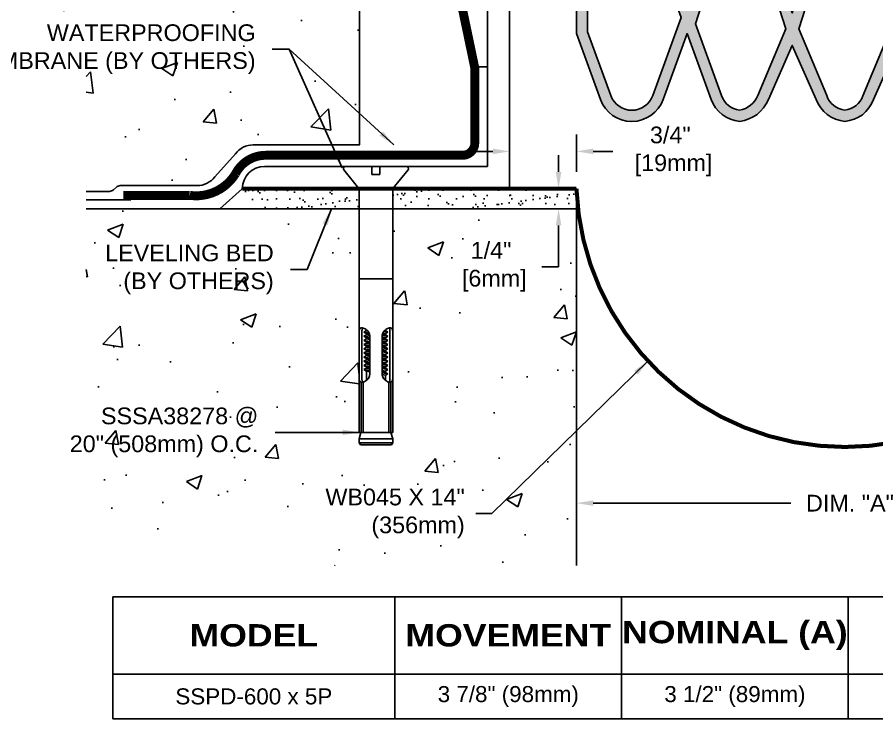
# Model space of a CAD drawing. Header units: inches. Extents: x -5.6 to 52.3, y -10.7 to 2.3.
# Drawn here: x -0.78 to 8.87, y -10.7 to -2.83 of the extents above; entities that cross this region are included whole.
import ezdxf

# ---------------------------------------------------------------- set-up
doc = ezdxf.new("R2010")
doc.units = ezdxf.units.IN
doc.header["$MEASUREMENT"] = 0
for name, color, linetype in [('Anchors', 4, 'Continuous'), ('Conditions', 1, 'Continuous'), ('Dimensions', 3, 'Continuous'), ('Fillers', 2, 'Continuous'), ('Metals', 7, 'Continuous'), ('Seal', 5, 'Continuous'), ('Text', 2, 'Continuous')]:
    doc.layers.add(name, color=color, linetype=linetype)
doc.styles.add('ARIAL', font='arial.ttf')
doc.styles.add('Arial Bold', font='')
doc.styles.get('Arial Bold').set_extended_font_data('Arial Black')
doc.dimstyles.new('Arial', dxfattribs={"dimscale": 1.5, "dimtxt": 0.125, "dimasz": 0.125, "dimexe": 0.125, "dimexo": 0.125, "dimgap": 0.125, "dimtad": 0, "dimtih": 1, "dimtoh": 1, "dimdec": 4, "dimzin": 0, "dimdsep": 46, "dimlunit": 4, "dimtxsty": 'ARIAL', "dimcen": 0.125, "dimadec": 0, "dimazin": 0, "dimtfac": 1, "dimtdec": 4, "dimtofl": 0, "dimtmove": 0, "dimatfit": 3, "dimfxl": 0, "dimfrac": 2, "dimtolj": 1, "dimtzin": 0, "dimarcsym": 0})
pattern_1 = [(37.50000000000001, (-4.821698011085768, -9.020774528440175), (-0.006299335810960816, 0.1926823769013159), [0, -0.152, 0, -0.17, 0, -0.1625]), (7.499999999999999, (-4.821698011085768, -9.020774528440175), (0.1769776705267727, 0.282214606522974), [0, -0.082, 0, -0.137, 0, -0.0525]), (327.5, (-4.944698011085769, -9.020774528440175), (0.3114141861751495, 0.0005659053536964499), [0, -0.05, 0, -0.18, 0, -0.235]), (317.5, (-4.944698011085769, -9.020774528440175), (0.3006126604572293, 0.08776755649342492), [0, -0.025, 0, -0.118, 0, -0.135])]
pattern_2 = [(49.99999999999999, (-4.821698011085768, -9.020774528440175), (1.793150456501884, -0.1568803374564878), [0.1875, -2.0625]), (355, (-4.821698011085768, -9.020774528440175), (-0.3468783340325, 1.88048033425003), [0.15, -1.65]), (100.4514, (-4.672268811085768, -9.033847878440174), (1.446273454285054, 1.723598855152384), [0.159350475, -1.75285528]), (46.18420000000001, (-4.821698011085768, -8.520774528440175), (2.668102621564111, -0.4137975358225452), [0.28125, -3.09375]), (96.6356, (-4.599356148585768, -8.555257795940175), (2.336656763871758, 2.435294677251104), [0.23902572, -2.6292825]), (351.1842, (-4.821698011085768, -8.520774528440175), (2.336654862834068, 2.435296502313312), [0.225, -2.475]), (21, (-4.571698011085768, -8.645774528440175), (1.492267630296154, -1.006547226663347), [0.1875, -2.0625]), (326.0000000000001, (-4.571698011085768, -8.645774528440175), (0.6082883298039543, 1.812875112617133), [0.15, -1.65]), (71.4514, (-4.447342428585769, -8.729653543440175), (2.100556571453725, 0.806326241774881), [0.159350475, -1.75285528]), (37.50000000000001, (-4.821698011085768, -9.020774528440175), (0.03039963829322667, 0.8322346345782787), [0, -1.63, 0, -1.675, 0, -1.65625]), (7.499999999999999, (-4.821698011085768, -9.020774528440175), (0.6576738436053715, 0.9860292797059006), [0, -0.955, 0, -1.5925, 0, -0.63125]), (327.5, (-5.379198011085768, -9.020774528440175), (1.334556090431023, -0.0563871793359495), [0, -0.625, 0, -1.95, 0, -2.5875]), (317.5, (-5.629198011085768, -9.020774528440175), (1.457965423355966, 0.2502624558307941), [0, -0.8125, 0, -1.295, 0, -1.8375])]

# ---------------------------------------------------------------- blocks, each defined once
blk = doc.blocks.new('SSSA38278')
for p, q in [((-0.3410917030552501, 0), (-0.04499999999999993, 0)), ((-0.04499999999999993, 0), (-0.04499999999999993, -0.0900000000000003)), ((0.04499999999999993, 0), (0.3410917030552501, 0)), ((0.04499999999999993, 0), (0.04499999999999993, -0.0900000000000003)), ((-0.1908703131649041, -0.2461718594536868), (-0.3596635241220589, -0.03896466187570535)), ((-0.04499999999999993, -0.0900000000000003), (0.04499999999999993, -0.0900000000000003)), ((0.1908703131649094, -0.2461718594536846), (0.3596635241220589, -0.03896466187570535)), ((-0.1874999999999982, -0.2556455273873652), (-0.1874999999999982, -2.982017284537589)), ((0.1875000000000036, -0.2556455273873635), (0.1875000000000018, -2.982017284537589)), ((-0.1874999999999964, -1.262082627302169), (0.1875000000000018, -1.262082627302169)), ((-0.107999999999997, -1.829682116234681), (-0.107999999999997, -1.840454784537589)), ((0.1080000000000023, -1.829682116234681), (0.1080000000000023, -1.840454784537588)), ((-0.1574999999999989, -1.843436366659417), (-0.1574999999999989, -2.386931697991244)), ((-0.134999999999998, -1.856954784537589), (-0.107999999999997, -1.840454784537589)), ((-0.134999999999998, -1.856954784537589), (-0.08889864371304235, -1.848951076848881)), ((-0.134999999999998, -1.856954784537589), (-0.1079999999999988, -1.873454784537588)), ((-0.134999999999998, -1.903829784537589), (-0.1079999999999988, -1.887329784537589)), ((-0.134999999999998, -1.903829784537589), (-0.07052462396477566, -1.892636142864807)), ((-0.134999999999998, -1.903829784537589), (-0.1079999999999988, -1.920329784537588)), ((-0.107999999999997, -1.840454784537589), (-0.0982781740797094, -1.838345013287526)), ((-0.07755083171936761, -1.866846892115577), (-0.1079999999999988, -1.873454784537588)), ((-0.1079999999999988, -1.873454784537588), (-0.1079999999999988, -1.887329784537589)), ((-0.1079999999999988, -1.887329784537589), (-0.07269793225857768, -1.879668745531204)), ((-0.07049999999999912, -1.912191763704255), (-0.1079999999999988, -1.920329784537588)), ((-0.1079999999999988, -1.920329784537588), (-0.1079999999999988, -1.934204784537589)), ((-0.1079999999999988, -1.934204784537589), (-0.07049999999999912, -1.926066763704256)), ((-0.07049999999999912, -1.896426117648689), (-0.07049999999999912, -2.333941947001973)), ((0.07050000000000267, -1.895467805370922), (0.1080000000000023, -1.887329784537588)), ((0.0705000000000009, -1.896426117648689), (0.0705000000000009, -2.333941947001973)), ((0.0705000000000009, -1.915027701204256), (0.1350000000000016, -1.903829784537589)), ((0.07050000000000267, -1.915027701204255), (0.1350000000000016, -1.903829784537589)), ((0.1080000000000023, -1.920329784537588), (0.0705000000000009, -1.928467805370922)), ((0.1080000000000023, -1.873454784537588), (0.07228235678833528, -1.881206009192898)), ((0.07750789089902987, -1.86693605347873), (0.1350000000000016, -1.856954784537589)), ((0.09329853054770254, -1.843645207595813), (0.1080000000000023, -1.840454784537589)), ((0.1350000000000016, -1.856954784537589), (0.1080000000000023, -1.840454784537589)), ((0.1350000000000016, -1.856954784537589), (0.1080000000000023, -1.873454784537588)), ((0.1080000000000023, -1.873454784537588), (0.1080000000000023, -1.887329784537588)), ((0.1350000000000016, -1.903829784537589), (0.1080000000000023, -1.887329784537589)), ((0.1350000000000016, -1.903829784537589), (0.1080000000000023, -1.920329784537588)), ((0.1080000000000023, -1.920329784537588), (0.1080000000000023, -1.934204784537588)), ((0.1575000000000006, -1.843436366659417), (0.1575000000000006, -2.386931697991244)), ((-0.134999999999998, -1.950704784537589), (-0.1079999999999988, -1.934204784537589)), ((-0.134999999999998, -1.950704784537589), (-0.07049999999999912, -1.939506867870922)), ((-0.134999999999998, -1.950704784537589), (-0.1079999999999988, -1.967204784537588)), ((-0.134999999999998, -1.997579784537589), (-0.1079999999999988, -1.981079784537589)), ((-0.134999999999998, -1.997579784537589), (-0.07049999999999912, -1.986381867870922)), ((-0.134999999999998, -1.997579784537589), (-0.1079999999999988, -2.014079784537588)), ((-0.07049999999999912, -1.959066763704255), (-0.1079999999999988, -1.967204784537588)), ((-0.1079999999999988, -1.967204784537588), (-0.1079999999999988, -1.981079784537589)), ((-0.1079999999999988, -1.981079784537589), (-0.07049999999999912, -1.972941763704256)), ((-0.07049999999999912, -2.005941763704255), (-0.1079999999999988, -2.014079784537588)), ((-0.1079999999999988, -2.014079784537588), (-0.1079999999999988, -2.027954784537589)), ((-0.1079999999999988, -2.027954784537589), (-0.07049999999999912, -2.019816763704256)), ((0.0705000000000009, -1.942342805370922), (0.1080000000000023, -1.934204784537589)), ((0.0705000000000009, -1.961902701204256), (0.1350000000000016, -1.950704784537589)), ((0.1080000000000023, -1.967204784537588), (0.0705000000000009, -1.975342805370922)), ((0.0705000000000009, -1.989217805370922), (0.1080000000000023, -1.981079784537589)), ((0.0705000000000009, -2.008777701204256), (0.1350000000000016, -1.997579784537589)), ((0.1080000000000023, -2.014079784537588), (0.0705000000000009, -2.022217805370922)), ((0.1350000000000016, -1.950704784537589), (0.1080000000000023, -1.934204784537589)), ((0.1350000000000016, -1.950704784537589), (0.1080000000000023, -1.967204784537588)), ((0.1080000000000023, -1.967204784537588), (0.1080000000000023, -1.981079784537588)), ((0.1350000000000016, -1.997579784537589), (0.1080000000000023, -1.981079784537589)), ((0.1350000000000016, -1.997579784537589), (0.1080000000000023, -2.014079784537588)), ((0.1080000000000023, -2.014079784537588), (0.1080000000000023, -2.027954784537588)), ((-0.134999999999998, -2.044454784537589), (-0.1079999999999988, -2.027954784537589)), ((-0.134999999999998, -2.044454784537589), (-0.07049999999999912, -2.033256867870922)), ((-0.134999999999998, -2.044454784537589), (-0.1079999999999988, -2.060954784537588)), ((-0.134999999999998, -2.091329784537589), (-0.1079999999999988, -2.074829784537589)), ((-0.134999999999998, -2.091329784537589), (-0.07049999999999912, -2.080131867870922)), ((-0.134999999999998, -2.091329784537589), (-0.1079999999999988, -2.107829784537588)), ((-0.134999999999998, -2.138204784537589), (-0.1079999999999988, -2.121704784537589)), ((-0.07049999999999912, -2.052816763704255), (-0.1079999999999988, -2.060954784537588)), ((-0.1079999999999988, -2.060954784537588), (-0.1079999999999988, -2.074829784537589)), ((-0.1079999999999988, -2.074829784537589), (-0.07049999999999912, -2.066691763704255)), ((-0.07049999999999912, -2.099691763704255), (-0.1079999999999988, -2.107829784537588)), ((-0.1079999999999988, -2.107829784537588), (-0.1079999999999988, -2.121704784537589)), ((-0.1079999999999988, -2.121704784537589), (-0.07049999999999912, -2.113566763704255)), ((0.0705000000000009, -2.036092805370922), (0.1080000000000023, -2.027954784537589)), ((0.0705000000000009, -2.055652701204256), (0.1350000000000016, -2.044454784537589)), ((0.1080000000000023, -2.060954784537588), (0.0705000000000009, -2.069092805370922)), ((0.0705000000000009, -2.082967805370922), (0.1080000000000023, -2.074829784537589)), ((0.0705000000000009, -2.102527701204256), (0.1350000000000016, -2.091329784537589)), ((0.1080000000000023, -2.107829784537588), (0.0705000000000009, -2.115967805370922)), ((0.0705000000000009, -2.129842805370922), (0.1080000000000023, -2.121704784537589)), ((0.1350000000000016, -2.044454784537589), (0.1080000000000023, -2.027954784537589)), ((0.1350000000000016, -2.044454784537589), (0.1080000000000023, -2.060954784537588)), ((0.1080000000000023, -2.060954784537588), (0.1080000000000023, -2.074829784537588)), ((0.1350000000000016, -2.091329784537589), (0.1080000000000023, -2.074829784537589)), ((0.1350000000000016, -2.091329784537589), (0.1080000000000023, -2.107829784537588)), ((0.1080000000000023, -2.107829784537588), (0.1080000000000023, -2.121704784537588)), ((0.1350000000000016, -2.138204784537589), (0.1080000000000023, -2.121704784537589)), ((-0.134999999999998, -2.138204784537589), (-0.07049999999999912, -2.127006867870922)), ((-0.134999999999998, -2.138204784537589), (-0.1079999999999988, -2.154704784537588)), ((-0.134999999999998, -2.185079784537589), (-0.1079999999999988, -2.168579784537589)), ((-0.134999999999998, -2.185079784537589), (-0.07049999999999912, -2.173881867870922)), ((-0.134999999999998, -2.185079784537589), (-0.1079999999999988, -2.201579784537588)), ((-0.134999999999998, -2.231954784537589), (-0.1079999999999988, -2.215454784537589)), ((-0.07049999999999912, -2.146566763704255), (-0.1079999999999988, -2.154704784537588)), ((-0.1079999999999988, -2.154704784537588), (-0.1079999999999988, -2.168579784537589)), ((-0.1079999999999988, -2.168579784537589), (-0.07049999999999912, -2.160441763704256)), ((-0.07049999999999912, -2.193441763704255), (-0.1079999999999988, -2.201579784537588)), ((-0.1079999999999988, -2.201579784537588), (-0.1079999999999988, -2.215454784537589)), ((-0.1079999999999988, -2.215454784537589), (-0.07049999999999912, -2.207316763704255)), ((0.0705000000000009, -2.149402701204256), (0.1350000000000016, -2.138204784537589)), ((0.1080000000000023, -2.154704784537588), (0.0705000000000009, -2.162842805370922)), ((0.0705000000000009, -2.176717805370922), (0.1080000000000023, -2.168579784537589)), ((0.0705000000000009, -2.196277701204256), (0.1350000000000016, -2.185079784537589)), ((0.1080000000000023, -2.201579784537588), (0.0705000000000009, -2.209717805370922)), ((0.0705000000000009, -2.223592805370922), (0.1080000000000023, -2.215454784537589)), ((0.1350000000000016, -2.138204784537589), (0.1080000000000023, -2.154704784537588)), ((0.1080000000000023, -2.154704784537588), (0.1080000000000023, -2.168579784537588)), ((0.1350000000000016, -2.185079784537589), (0.1080000000000023, -2.168579784537589)), ((0.1350000000000016, -2.185079784537589), (0.1080000000000023, -2.201579784537588)), ((0.1080000000000023, -2.201579784537588), (0.1080000000000023, -2.215454784537588)), ((0.1350000000000016, -2.231954784537589), (0.1080000000000023, -2.215454784537589)), ((-0.134999999999998, -2.231954784537589), (-0.07049999999999912, -2.220756867870922)), ((-0.134999999999998, -2.231954784537589), (-0.1079999999999988, -2.248454784537588)), ((-0.134999999999998, -2.278829784537589), (-0.1079999999999988, -2.262329784537589)), ((-0.134999999999998, -2.278829784537589), (-0.07049999999999912, -2.267631867870922)), ((-0.134999999999998, -2.278829784537589), (-0.1079999999999988, -2.295329784537588)), ((-0.134999999999998, -2.325704784537589), (-0.1079999999999988, -2.309204784537589)), ((-0.134999999999998, -2.325704784537589), (-0.07049999999999912, -2.314506867870922)), ((-0.07049999999999912, -2.240316763704255), (-0.1079999999999988, -2.248454784537588)), ((-0.1079999999999988, -2.248454784537588), (-0.1079999999999988, -2.262329784537589)), ((-0.1079999999999988, -2.262329784537589), (-0.07049999999999912, -2.254191763704255)), ((-0.07049999999999912, -2.287191763704255), (-0.1079999999999988, -2.295329784537588)), ((-0.1079999999999988, -2.295329784537588), (-0.1079999999999988, -2.309204784537589)), ((-0.1079999999999988, -2.309204784537589), (-0.07049999999999912, -2.301066763704255)), ((0.0705000000000009, -2.243152701204256), (0.1350000000000016, -2.231954784537589)), ((0.1080000000000023, -2.248454784537588), (0.0705000000000009, -2.256592805370922)), ((0.0705000000000009, -2.270467805370922), (0.1080000000000023, -2.262329784537589)), ((0.0705000000000009, -2.290027701204256), (0.1350000000000016, -2.278829784537589)), ((0.1080000000000023, -2.295329784537588), (0.0705000000000009, -2.303467805370922)), ((0.1350000000000016, -2.231954784537589), (0.1080000000000023, -2.248454784537588)), ((0.1080000000000023, -2.248454784537588), (0.1080000000000023, -2.262329784537588)), ((0.1350000000000016, -2.278829784537589), (0.1080000000000023, -2.262329784537589)), ((0.1350000000000016, -2.278829784537589), (0.1080000000000023, -2.295329784537588)), ((0.1080000000000023, -2.295329784537588), (0.1080000000000023, -2.400685948415981)), ((-0.134999999999998, -2.325704784537589), (-0.1079999999999988, -2.342204784537588)), ((-0.07049646382132302, -2.33406599630437), (-0.1079999999999988, -2.342204784537588)), ((-0.1079999999999988, -2.342204784537588), (-0.1079999999999988, -2.40068594841598)), ((-0.1659559178781702, -2.419725780113072), (-0.1659559178781702, -2.982017284537589)), ((-0.1434559178781694, -2.419725780113072), (-0.1434559178781694, -2.982017284537589)), ((0.1434559178781729, -2.419725780113072), (0.1434559178781729, -2.982017284537589)), ((0.1659559178781738, -2.419725780113072), (0.1659559178781738, -2.982017284537589)), ((-0.1874999999999982, -3.052892284537589), (-0.1681891304347811, -2.982017284537589)), ((-0.1874999999999982, -2.982017284537589), (0.1875000000000018, -2.982017284537589)), ((0.1681891304347847, -2.982017284537589), (0.1875000000000018, -3.052892284537589)), ((-0.1874999999999982, -3.052892284537589), (0.1875000000000018, -3.052892284537589)), ((-0.1874999999999982, -3.052892284537589), (-0.1874999999999982, -3.099392284537589)), ((0.1875000000000018, -3.052892284537589), (0.1875000000000018, -3.099392284537589)), ((-0.1874999999999982, -3.099392284537589), (0.1875000000000018, -3.099392284537589)), ((-0.1874999999999982, -3.099392284537589), (-0.1740766062413392, -3.122642284537589)), ((-0.1740766062413392, -3.122642284537589), (0.1740766062413428, -3.122642284537589)), ((0.1875000000000018, -3.099392284537589), (0.1740766062413428, -3.122642284537589))]:
    blk.add_line(p, q)
for centre, radius, start, end in [((-0.3410917030552501, -0.02390829694312524), 0.023908296943125, 90, 219.0320349742311), ((0.3410917030552501, -0.02390829694312524), 0.023908296943125, 320.9679650257689, 90), ((-0.2024999999999988, -0.2556455273873652), 0.015, 0, 39.16663052520645), ((0.2025000000000041, -0.2556455273873635), 0.015, 140.8333694747935, 180), ((-0.1594670415355157, -1.838675243002072), 0.02757197301756856, 135.0000000000002, 168.9393985735235), ((-0.1594670415355157, -1.838675243002072), 0.02757197301756785, 101.0606014264763, 135.0000000000003), ((-0.1547059178781698, -1.86303153347561), 0.05238924893802094, 76.61230277806827, 101.060601426476), ((-0.1294670415355146, -1.838675243002072), 0.02757197301756856, 135.0000000000002, 168.9393985735235), ((-0.1294670415355146, -1.838675243002072), 0.02757197301756781, 110.9085460338362, 135.0000000000002), ((-0.1607100265405634, -1.888258170099312), 0.07832055272657266, 59.3027814434011, 76.61230277806806), ((-0.179146058819299, -1.919311421108756), 0.1144341469043627, 44.99999999999954, 59.30278144340061), ((0.1791460588193026, -1.919311421108757), 0.1144341469043636, 120.697218556599, 135.0000000000002), ((0.160710026540567, -1.888258170099312), 0.07832055272657247, 103.387697221932, 120.6972185565989), ((0.1294670415355181, -1.838675243002072), 0.02757197301756781, 44.9999999999998, 69.09145396616384), ((0.1547059178781733, -1.86303153347561), 0.05238924893802094, 78.939398573524, 103.3876972219317), ((0.1294670415355181, -1.838675243002073), 0.02757197301756869, 11.06060142647698, 45.00000000000039), ((0.1594670415355193, -1.838675243002071), 0.02757197301756756, 44.99999999999924, 78.9393985735235), ((0.1594670415355175, -1.838675243002073), 0.02757197301756869, 11.06060142647698, 45.00000000000039), ((-0.1351107510619762, -1.843436366659418), 0.05238924893802194, 168.9393985735235, 179.9999999999991), ((-0.1051107510619769, -1.843436366659416), 0.05238924893802194, 168.9393985735254, 180.000000000001), ((-0.179146058819299, -1.919311421108757), 0.1144341469043627, 30.69721855659908, 45.00000000000025), ((-0.1480928078098547, -1.900875388830022), 0.07832055272657383, 13.38769722193294, 30.69721855659988), ((-0.1228661711861516, -1.894871280167632), 0.05238924893802151, 358.2992940248777, 13.38769722193558), ((0.1228661711861552, -1.894871280167632), 0.05238924893802151, 166.6123027780644, 181.7007059751223), ((0.1480928078098582, -1.900875388830022), 0.07832055272657347, 149.3027814434007, 166.6123027780678), ((0.1791460588193008, -1.919311421108757), 0.1144341469043627, 134.9999999999997, 149.3027814434009), ((0.1051107510619804, -1.843436366659416), 0.05238924893802194, 359.9999999999991, 11.06060142647459), ((0.1351107510619798, -1.843436366659418), 0.05238924893802194, 9.15999748261493e-13, 11.06060142647651), ((-0.1351107510619762, -2.386931697991244), 0.05238924893802252, 180.000000000001, 191.0606014264766), ((-0.1594670415355157, -2.39169282164859), 0.02757197301756831, 191.0606014264768, 225.0000000000002), ((-0.1594670415355157, -2.39169282164859), 0.02757197301756787, 225, 258.9393985735239), ((-0.1051107510619751, -2.386931697991245), 0.05238924893802251, 179.999999999999, 191.0606014264746), ((-0.1294670415355146, -2.39169282164859), 0.02757197301756831, 191.0606014264768, 225.0000000000002), ((-0.1294670415355146, -2.39169282164859), 0.02757197301756801, 224.9999999999989, 249.0914539661632), ((-0.1607100265405634, -2.342109894551349), 0.07832055272657272, 283.3876972219319, 300.6972185565987), ((-0.179146058819299, -2.311056643541906), 0.1144341469043621, 300.697218556599, 315.0000000000002), ((-0.179146058819299, -2.311056643541905), 0.114434146904363, 314.9999999999999, 329.302781443401), ((-0.1480928078098547, -2.329492675820639), 0.07832055272657402, 329.3027814434, 346.612302778067), ((-0.1228661711861516, -2.335496784483031), 0.05238924893802106, 346.6123027780645, 1.70070597512229), ((0.1228661711861552, -2.335496784483031), 0.05238924893802106, 178.2992940248777, 193.3876972219355), ((0.1480928078098582, -2.32949267582064), 0.07832055272657361, 193.3876972219321, 210.6972185565991), ((0.1791460588193026, -2.311056643541905), 0.114434146904363, 210.6972185565989, 225.0000000000001), ((0.1791460588193026, -2.311056643541905), 0.1144341469043631, 225.0000000000002, 239.3027814434013), ((0.160710026540567, -2.34210989455135), 0.07832055272657241, 239.3027814434009, 256.6123027780679), ((0.1294670415355181, -2.39169282164859), 0.02757197301756801, 290.9085460338368, 315.0000000000009), ((0.1294670415355181, -2.391692821648589), 0.02757197301756844, 314.9999999999993, 348.9393985735226), ((0.1051107510619786, -2.386931697991245), 0.05238924893802251, 348.9393985735254, 9.66888623164909e-13), ((0.1594670415355193, -2.39169282164859), 0.0275719730175675, 281.0606014264764, 315.0000000000006), ((0.1594670415355193, -2.391692821648589), 0.02757197301756844, 314.9999999999993, 348.9393985735226), ((0.1351107510619798, -2.386931697991244), 0.05238924893802249, 348.9393985735234, 359.9999999999991), ((-0.1547059178781698, -2.367336531175052), 0.05238924893802088, 258.939398573524, 283.3876972219317), ((0.1547059178781733, -2.367336531175052), 0.05238924893802088, 256.6123027780683, 281.060601426476)]:
    blk.add_arc(centre, radius, start, end)
blk = doc.blocks.new('*D2')
at = {"layer": 'Defpoints', "color": 0}
for p in [(5.500000016055347, -5.602820559922916), (11.5224085951965, -5.602820559922909), (11.5224085951965, -8.28070363569586)]:
    blk.add_point(p, dxfattribs=at)
at = {"layer": 'Dimensions', "color": 0, "lineweight": -2}
for p, q in [((5.500000016055347, -5.790320559922916), (5.500000016055347, -8.46820363569586)), ((11.5224085951965, -5.790320559922909), (11.5224085951965, -8.46820363569586)), ((5.687500016055347, -8.28070363569586), (7.904135908986922, -8.28070363569586)), ((11.3349085951965, -8.28070363569586), (9.233006986749542, -8.28070363569586))]:
    blk.add_line(p, q, dxfattribs=at)
at = {"layer": 'Dimensions', "color": 0}
for points in [[(5.687500016055347, -8.24945363569586), (5.687500016055347, -8.31195363569586), (5.500000016055347, -8.28070363569586)], [(11.3349085951965, -8.24945363569586), (11.3349085951965, -8.31195363569586), (11.5224085951965, -8.28070363569586)]]:
    blk.add_solid(points, dxfattribs=at)
at = {"layer": 'Dimensions', "color": 0, "insert": (8.568571447868232, -8.28070363569586), "char_height": 0.1875, "attachment_point": 5, "style": 'ARIAL'}
blk.add_mtext('\\A1;DIM. "A"', dxfattribs=at)
blk = doc.blocks.new('*D3')
at = {"layer": 'Defpoints', "color": 0}
for p in [(5.299102381127111, -4.755123596611395), (5.500000016055347, -4.755123596611395), (5.500000016055347, -4.980123596611395)]:
    blk.add_point(p, dxfattribs=at)
at = {"layer": 'Dimensions', "color": 0, "lineweight": -2}
for p, q in [((5.299102381127111, -4.567623596611395), (5.299102381127111, -4.380123596611395)), ((5.312500016055347, -4.755123596611395), (5.111602381127111, -4.755123596611395)), ((5.312500016055347, -4.980123596611395), (5.111602381127111, -4.980123596611395)), ((5.299102381127111, -5.167623596611395), (5.299102381127111, -5.630651114958686)), ((5.299102381127111, -5.630651114958686), (5.111602381127111, -5.630651114958686))]:
    blk.add_line(p, q, dxfattribs=at)
at = {"layer": 'Dimensions', "color": 0}
for points in [[(5.267852381127111, -4.567623596611395), (5.330352381127111, -4.567623596611395), (5.299102381127111, -4.755123596611395)], [(5.267852381127111, -5.167623596611395), (5.330352381127111, -5.167623596611395), (5.299102381127111, -4.980123596611395)]]:
    blk.add_solid(points, dxfattribs=at)
at = {"layer": 'Dimensions', "color": 0, "insert": (4.541300539380863, -5.630651114958685), "char_height": 0.1875, "attachment_point": 5, "style": 'ARIAL'}
blk.add_mtext('\\A1;1/4"\\P [6mm]', dxfattribs=at)
blk = doc.blocks.new('*D4')
at = {"layer": 'Defpoints', "color": 0}
for p in [(4.750000016055356, -4.336628114172322), (4.750000016055356, -4.755123596611389), (5.500000016055347, -4.755123596611395)]:
    blk.add_point(p, dxfattribs=at)
at = {"layer": 'Dimensions', "color": 0, "lineweight": -2}
for p, q in [((4.750000016055356, -4.567623596611389), (4.750000016055356, -4.149128114172322)), ((5.500000016055347, -4.567623596611395), (5.500000016055347, -4.149128114172322)), ((4.562500016055356, -4.336628114172322), (4.375000016055356, -4.336628114172322)), ((5.687500016055347, -4.336628114172322), (5.909750187405343, -4.336628114172322))]:
    blk.add_line(p, q, dxfattribs=at)
at = {"layer": 'Dimensions', "color": 0}
for points in [[(4.562500016055356, -4.305378114172322), (4.562500016055356, -4.367878114172322), (4.750000016055356, -4.336628114172322)], [(5.687500016055347, -4.305378114172322), (5.687500016055347, -4.367878114172322), (5.500000016055347, -4.336628114172322)]]:
    blk.add_solid(points, dxfattribs=at)
at = {"layer": 'Dimensions', "color": 0, "insert": (6.552890535290745, -4.336628114172322), "char_height": 0.1875, "attachment_point": 5, "style": 'ARIAL'}
blk.add_mtext('\\A1;3/4"\\P [19mm]', dxfattribs=at)
blk = doc.blocks.new('CSA3X312X14')
blk.add_lwpolyline([(0.25, 3.249999999999998, 0.4142135623730961), (0, 3.5), (0, 0), (3, 0, 0.4142135623730951), (2.75, 0.25), (0.25, 0.25)], format="xyb", close=True)
blk = doc.blocks.new('*T19')
at = {"layer": 'Conditions', "color": 0, "linetype": 'ByBlock', "lineweight": -2}
for p, q in [((0, 0), (16.25647622108854, 0)), ((0, 0), (0, -1.36869258753979)), ((3.16774603684809, 0), (3.16774603684809, -1.36869258753979)), ((5.71049207369618, 0), (5.71049207369618, -1.36869258753979)), ((8.25323811054427, 0), (8.25323811054427, -1.36869258753979)), ((10.79598414739236, 0), (10.79598414739236, -1.36869258753979)), ((13.33873018424045, 0), (13.33873018424045, -1.36869258753979)), ((16.25647622108854, 0), (16.25647622108854, -1.36869258753979)), ((0, -0.8686925875397904), (16.25647622108854, -0.8686925875397904)), ((0, -1.36869258753979), (16.25647622108854, -1.36869258753979))]:
    blk.add_line(p, q, dxfattribs=at)
at = {"layer": 'Conditions', "color": 2, "attachment_point": 5}
for s, insert, char_height, width, style in [('{\\fArial Black|b0|i0|c0|p34;NOMINAL (A)}', (6.981865092120225, -0.4343462937698952), 0.25, 2.42274603684809, 'ARIAL'), ('{\\fArial Black|b0|i0|c0|p34;MIN (A)}', (9.524611128968317, -0.4343462937698952), 0.25, 2.42274603684809, 'ARIAL'), ('{\\fArial Black|b0|i0|c0|p34;MAX (A)}', (12.06735716581641, -0.4343462937698952), 0.25, 2.42274603684809, 'ARIAL'), (' (B)', (14.7976032026645, -0.4343462937698952), 0.25, 2.79774603684809, 'Arial Bold'), ('{\\fArial Black|b0|i0|c0|p34;MODEL}', (1.583873018424045, -0.4343462937698952), 0.25, 3.04774603684809, 'ARIAL'), ('{\\fArial Black|b0|i0|c0|p34;MOVEMENT}', (4.439119055272135, -0.4343462937698952), 0.25, 2.42274603684809, 'ARIAL'), ('SSPD-600 x 5P', (1.583873018424045, -1.11869258753979), 0.18, 3.04774603684809, 'ARIAL'), ('3 7/8" (98mm)', (4.439119055272135, -1.11869258753979), 0.18, 2.42274603684809, 'ARIAL'), ('3 1/2" (89mm)', (6.981865092120225, -1.11869258753979), 0.18, 2.42274603684809, 'ARIAL'), ('2 1/8" (54mm)', (9.524611128968317, -1.11869258753979), 0.18, 2.42274603684809, 'ARIAL'), ('6" (152mm)', (12.06735716581641, -1.11869258753979), 0.18, 2.42274603684809, 'ARIAL'), ('10 3/4" (273mm)', (14.7976032026645, -1.11869258753979), 0.1875, 2.79774603684809, 'ARIAL')]:
    blk.add_mtext(s, dxfattribs=dict(at, insert=insert, char_height=char_height, width=width, style=style))
blk = doc.blocks.new('SSPD600')
h = blk.add_hatch(color=256)
h.paths.add_polyline_path([(4.029136909204452, 0.03000000000000291), (3.31386309079528, 0.03000000000000291), (3.081749999999891, -0.6935841450781074), (2.849636909204499, 0.02999999999999936), (2.134363090795323, 0.03000000000000114), (1.870999999999932, -0.6935841450781092), (1.527563457665982, 0.2499999999999947), (1.249999999999957, 0.2499999999999947), (1.249999999999957, 0.1249999999999982), (0, 0.1249999999999982), (0, -3.469446951953614e-18), (0.570999999999982, 1.77635683940025e-15, -0.4142135623730871), (0.633999999999979, -0.06299999999999709), (0.633999999999979, -0.6969999999999713), (0.6969999999999761, -0.7599999999999716), (0.7419999999999733, -0.7599999999999713), (0.924433549546098, -0.5775664504538494), (0.8678650070511766, -0.5209979079589254), (0.7496066017177734, -0.6392563132923303, -0.6681786379192087), (0.7239999999999753, -0.6286497115745284), (0.7239999999999753, -0.4499999999999797, -0.4142135623730885), (0.7639999999999736, -0.4099999999999806, 0.414213562373095), (0.8039999999999727, -0.3699999999999815), (0.8039999999999727, -0.06299999999999706, -0.4142135623730951), (0.8669999999999716, 1.77635683940025e-15), (1.186999999999959, 1.77635683940025e-15, -0.4142135623730871), (1.249999999999956, -0.0629999999999971), (1.249999999999953, -2.765243172579734), (1.51861526720523, -3.503257553746996, 0.3152987888789879), (1.87099999999994, -3.749999999999863, 0.3152987888789803), (2.223384732794639, -3.503257553746997), (2.491999999999909, -2.765243172579739), (2.760615267205186, -3.503257553747, 0.2925142863903486), (3.08174999999989, -3.748695648221782, 0.2746935280229778), (3.402884732794593, -3.503257553746995), (3.671499999999868, -2.897533122415693), (3.940115267205141, -3.503257553747, 0.2925142863903494), (4.261249999999844, -3.748695648221782, 0.2984658077036672), (4.582384732794549, -3.503257553747), (4.850999999999822, -2.897533122415718), (5.1196152672051, -3.503257553747, 0.2925142863903497), (5.440749999999799, -3.748695648221782, 0.2640128131684211), (5.761884732794503, -3.503257553747005), (6.030499999999776, -2.765243172579739), (6.299115267205055, -3.503257553746996, 0.3152987888789847), (6.651499999999761, -3.749999999999863, 0.3152987888789816), (7.003884732794464, -3.503257553746995), (7.272499999999734, -2.76524317257974), (7.272499999999733, -0.06299999999999706, -0.4142135623730869), (7.335499999999733, 1.77635683940025e-15), (7.655499999999721, 1.77635683940025e-15, -0.4142135623730951), (7.71849999999972, -0.06299999999999706), (7.71849999999972, -0.369999999999985, 0.4142135623730785), (7.758499999999718, -0.4099999999999824, -0.4142135623730884), (7.798499999999715, -0.4499999999999797), (7.798499999999715, -0.6286497115745302, -0.6681786379192528), (7.772893398281914, -0.6392563132923268), (7.654634992948513, -0.5209979079589253), (7.598066450453592, -0.5775664504538476), (7.780499999999718, -0.7599999999999733), (7.825499999999716, -0.759999999999973), (7.888499999999711, -0.6969999999999732), (7.888499999999711, -0.06299999999999706, -0.4142135623730951), (7.95149999999971, 1.77635683940025e-15), (8.522499999999692, 1.772887392448297e-15), (8.522499999999692, 0.1249999999999982), (7.272499999999733, 0.1249999999999982), (7.272499999999733, 0.2499999999999929), (6.994936542333708, 0.2499999999999964), (6.651499999999759, -0.6935841450781108), (6.388136909204366, 0.03000000000000291), (5.672863090795191, 0.03000000000000291), (5.440749999999799, -0.6935841450781092), (5.20863690920441, 0.03000000000000469), (4.493363090795238, 0.03000000000000114), (4.261249999999843, -0.6935841450781108)])
h.paths.add_polyline_path([(4.195613055353484, -0.8981992846840915), (3.671499999999868, -2.532057572395329), (3.147386944646249, -0.8981992846840876), (3.40503917453659, -0.09499999999998995), (3.93796082546314, -0.0949999999999882)], flags=16)
h.paths.add_polyline_path([(4.584539174536548, -0.09499999999999), (5.117460825463096, -0.09499999999998823), (5.37511305535344, -0.8981992846840875), (4.850999999999819, -2.532057572395347), (4.326886944646202, -0.8981992846840948)], flags=16)
h.paths.add_polyline_path([(4.261249999999843, -1.102814424290072), (4.776896729538226, -2.710279977726947), (4.464665006629332, -3.461214293189949, -0.2882746981297682), (4.261916306203108, -3.623122223256372, -0.2819026123962393), (4.057576844803373, -3.460505035831295), (3.745606342903971, -2.710270399763536)], flags=16)
h.paths.add_polyline_path([(3.016113055353531, -0.8981992846840876), (2.514556388839352, -2.461740791560173), (1.937511110779673, -0.876321920088292), (2.221889033071532, -0.09499999999998998), (2.758460825463187, -0.0949999999999953)], flags=16)
h.paths.add_polyline_path([(3.081749999999891, -1.102814424290072), (3.59738444290325, -2.710241675646363), (3.286195145183713, -3.458384010772994, -0.2603241482600674), (3.079754394362844, -3.622779599050771, -0.2790076256030981), (2.878076844803416, -3.460505035831288), (2.584333097608406, -2.653450723307008)], flags=16)
h.paths.add_polyline_path([(5.764039174536501, -0.09499999999998997), (6.300610966928156, -0.09499999999998997), (6.584988889220019, -0.8763219200882928), (6.030499999999779, -2.39976762255939), (6.007943611160333, -2.46174079156018), (5.506386944646158, -0.8981992846840874)], flags=16)
h.paths.add_polyline_path([(5.440749999999797, -1.102814424290072), (5.938166902391282, -2.653450723307008), (5.645657130373948, -3.457114716894464, -0.2481028093257431), (5.437557923772724, -3.622616121012149, -0.2777064699222286), (5.237076844803331, -3.460505035831292), (4.925106342903922, -2.710270399763553)], flags=16)
h.paths.add_polyline_path([(1.870999999999934, -1.059059695098475), (2.42548888922017, -2.582505397569554), (2.105923155196407, -3.460505035831291, -0.3152987888789797), (1.870999999999938, -3.62499999999987, -0.3152987888789884), (1.636076844803462, -3.460505035831291), (1.374999999999947, -2.743202299991174), (1.374999999999947, -2.421808495147928)], flags=16)
h.paths.add_polyline_path([(1.804488889220191, -0.8763219200882923), (1.374999999999947, -2.056332945127556), (1.37499999999995, -0.06299999999999706, 0.0856379707664618), (1.364129895839132, 5.329070518200751e-15), (1.374999999999949, 7.105427357601002e-15), (1.374999999999949, 0.1250000000000018), (1.440037515389771, 0.1250000000000018)], flags=16)
h.paths.add_polyline_path([(7.082462484609914, 0.125), (7.14749999999974, 0.1249999999999982), (7.14749999999974, 5.329070518200751e-15), (7.158370104160558, 5.329070518200751e-15, 0.08563797076646146), (7.14749999999974, -0.06300000000000076), (7.147499999999743, -2.743202299991181), (6.886423155196232, -3.460505035831291, -0.3152987888789796), (6.651499999999759, -3.62499999999987, -0.3152987888789811), (6.416576844803288, -3.460505035831293), (6.097011110779519, -2.582505397569571)], flags=17)
for points in [[(7.272499999999733, -0.06299999999999706, -0.4142135623730869), (7.335499999999733, 1.77635683940025e-15), (7.655499999999721, 1.77635683940025e-15, -0.4142135623730951), (7.71849999999972, -0.06299999999999706), (7.71849999999972, -0.369999999999985, 0.4142135623730785), (7.758499999999718, -0.4099999999999824, -0.4142135623730884), (7.798499999999715, -0.4499999999999797), (7.798499999999715, -0.6286497115745302, -0.6681786379192528), (7.772893398281914, -0.6392563132923268), (7.654634992948513, -0.5209979079589253), (7.598066450453592, -0.5775664504538476), (7.780499999999718, -0.7599999999999731), (7.825499999999717, -0.7599999999999731), (7.888499999999711, -0.6969999999999725), (7.888499999999711, -0.06299999999999706, -0.4142135623730951), (7.95149999999971, 1.77635683940025e-15), (8.522499999999692, 1.77635683940025e-15), (8.522499999999692, 0.1249999999999982), (7.272499999999733, 0.1249999999999982), (7.272499999999733, 0.2499999999999929), (6.994936542333708, 0.2499999999999964), (6.651499999999759, -0.6935841450781108), (6.388136909204366, 0.03000000000000291), (5.672863090795191, 0.03000000000000291), (5.440749999999799, -0.6935841450781091), (5.208636909204409, 0.03000000000000469), (4.493363090795238, 0.03000000000000114), (4.261249999999843, -0.6935841450781108), (4.029136909204452, 0.03000000000000291), (3.31386309079528, 0.03000000000000291), (3.081749999999891, -0.6935841450781073), (2.849636909204499, 0.02999999999999936), (2.134363090795324, 0.03000000000000114), (1.870999999999932, -0.6935841450781091), (1.527563457665982, 0.2499999999999947), (1.249999999999956, 0.2499999999999947), (1.249999999999957, 0.1249999999999982), (0, 0.1249999999999982), (0, 0), (0.570999999999982, 1.77635683940025e-15, -0.4142135623730869), (0.633999999999979, -0.06299999999999706), (0.6339999999999786, -0.6969999999999708), (0.6969999999999756, -0.7599999999999714), (0.7419999999999733, -0.7599999999999714), (0.924433549546098, -0.5775664504538494), (0.8678650070511766, -0.5209979079589253), (0.7496066017177734, -0.6392563132923303, -0.6681786379192081), (0.7239999999999753, -0.6286497115745284), (0.7239999999999753, -0.4499999999999797, -0.4142135623730885), (0.7639999999999736, -0.4099999999999806, 0.414213562373095), (0.8039999999999727, -0.3699999999999815), (0.8039999999999727, -0.06299999999999706, -0.4142135623730951), (0.8669999999999716, 1.77635683940025e-15), (1.186999999999959, 1.77635683940025e-15, -0.4142135623730869), (1.249999999999956, -0.06299999999999706), (1.249999999999954, -2.765243172579735), (1.51861526720523, -3.503257553746996, 0.3152987888789879), (1.87099999999994, -3.749999999999863, 0.3152987888789808), (2.223384732794639, -3.503257553746996), (2.49199999999991, -2.765243172579739), (2.760615267205186, -3.503257553747, 0.2925142863903486), (3.08174999999989, -3.748695648221782, 0.2746935280229771), (3.402884732794593, -3.503257553746996), (3.671499999999869, -2.897533122415693), (3.940115267205141, -3.503257553747, 0.2925142863903494), (4.261249999999844, -3.748695648221782, 0.2984658077036677), (4.582384732794549, -3.503257553747), (4.850999999999822, -2.897533122415718), (5.1196152672051, -3.503257553747, 0.2925142863903497), (5.440749999999799, -3.748695648221782, 0.264012813168422), (5.761884732794504, -3.503257553747003), (6.030499999999776, -2.765243172579739), (6.299115267205055, -3.503257553746996, 0.3152987888789847), (6.651499999999761, -3.749999999999863, 0.3152987888789829), (7.003884732794464, -3.503257553746993), (7.272499999999734, -2.765243172579739)], [(1.804488889220191, -0.8763219200882926), (1.374999999999948, -2.056332945127556), (1.37499999999995, -0.06299999999999706, 0.0856379707664618), (1.364129895839132, 5.329070518200751e-15), (1.374999999999949, 7.105427357601002e-15), (1.37499999999995, 0.1250000000000018), (1.440037515389772, 0.1250000000000018)], [(7.082462484609914, 0.125), (7.14749999999974, 0.1249999999999982), (7.14749999999974, 5.329070518200751e-15), (7.158370104160558, 5.329070518200751e-15, 0.08563797076645646), (7.14749999999974, -0.06299999999999706), (7.147499999999742, -2.74320229999118), (6.886423155196232, -3.460505035831291, -0.3152987888789797), (6.651499999999759, -3.62499999999987, -0.3152987888789829), (6.416576844803287, -3.460505035831291), (6.097011110779519, -2.582505397569571)], [(1.870999999999933, -1.059059695098474), (2.42548888922017, -2.582505397569554), (2.105923155196407, -3.460505035831291, -0.3152987888789797), (1.870999999999938, -3.62499999999987, -0.3152987888789881), (1.636076844803462, -3.460505035831291), (1.374999999999947, -2.743202299991173), (1.374999999999947, -2.421808495147927)], [(3.081749999999891, -1.102814424290072), (3.59738444290325, -2.710241675646364), (3.286195145183713, -3.458384010772994, -0.2603241482600675), (3.079754394362844, -3.622779599050771, -0.2790076256030988), (2.878076844803416, -3.460505035831288), (2.584333097608405, -2.653450723307008)], [(4.261249999999843, -1.102814424290072), (4.776896729538226, -2.710279977726946), (4.464665006629332, -3.461214293189949, -0.2882746981297682), (4.261916306203108, -3.623122223256372, -0.2819026123962392), (4.057576844803373, -3.460505035831295), (3.745606342903971, -2.710270399763536)], [(5.440749999999797, -1.102814424290072), (5.938166902391282, -2.653450723307008), (5.645657130373948, -3.457114716894464, -0.248102809325743), (5.437557923772724, -3.622616121012149, -0.2777064699222255), (5.237076844803332, -3.460505035831295), (4.925106342903922, -2.710270399763553)]]:
    blk.add_lwpolyline(points, format="xyb", close=True)
for points in [[(2.221889033071532, -0.09499999999998998), (2.758460825463187, -0.09499999999999531), (3.016113055353531, -0.8981992846840878), (2.514556388839352, -2.461740791560173), (1.937511110779673, -0.8763219200882926)], [(3.147386944646249, -0.8981992846840878), (3.40503917453659, -0.09499999999998998), (3.93796082546314, -0.0949999999999882), (4.195613055353484, -0.8981992846840914), (3.671499999999868, -2.532057572395329)], [(4.326886944646202, -0.8981992846840949), (4.584539174536548, -0.09499999999998998), (5.117460825463096, -0.0949999999999882), (5.37511305535344, -0.8981992846840878), (4.850999999999819, -2.532057572395347)], [(5.506386944646158, -0.8981992846840878), (5.764039174536501, -0.09499999999998998), (6.300610966928157, -0.09499999999998998), (6.584988889220019, -0.8763219200882926), (6.030499999999779, -2.39976762255939), (6.007943611160333, -2.46174079156018)]]:
    blk.add_lwpolyline(points, close=True)

msp = doc.modelspace()

# ---------------------------------------------------------------- hatches: boundary and pattern name
at = {"layer": 'Conditions'}
h = msp.add_hatch(dxfattribs=at)
h.set_pattern_fill('AR-CONC', color=256, scale=0.25, style=0)
h.set_pattern_definition(pattern_2)
edge = h.paths.add_edge_path()
edge.add_line((3.064496925009895, -3.021304512129674e-09), (-8.881784197001252e-16, 0))
edge.add_line((-8.881784197001252e-16, 0), (-8.881784197001252e-16, -4.784855725820147))
edge.add_line((-8.881784197001252e-16, -4.784855725820147), (0.2611655901747945, -4.784855725820147))
edge.add_arc((0.2611655901747939, -4.722355725820147), 0.0625, 270.0000000000005, 312.2044970837822)
edge.add_line((0.3031517609376451, -4.768652717781534), (0.3381947966240624, -4.736872621104724))
edge.add_arc((0.3801809673869125, -4.783169613066112), 0.0625, 89.9999999999996, 132.204497083781, ccw=False)
edge.add_line((0.380180967386913, -4.720669613066112), (1.242786265140928, -4.720669613066111))
edge.add_arc((1.242786265140929, -4.470669613066109), 0.2500000000000018, 269.9999999999999, 323.1887668562076)
edge.add_line((1.442939743586521, -4.620464756732821), (1.672947940725631, -4.364559154239362))
edge.add_arc((1.873101419171224, -4.51435429790607), 0.2499999999999992, 89.99999999999989, 143.1887668562084, ccw=False)
edge.add_line((1.873101419171224, -4.26435429790607), (3.064496921399762, -4.26435429790607))
edge.add_line((3.064496921399762, -4.26435429790607), (3.064496925009895, -3.02130409579604e-09))
h.paths.add_polyline_path([(-1.88278951760108, -2.640033917150195), (1.45652664883821, -2.640033917150195), (1.45652664883821, -3.295559155895081), (-1.88278951760108, -3.295559155895081)])
h = msp.add_hatch(dxfattribs=at)
h.set_pattern_fill('AR-SAND', color=256, scale=0.1, style=0)
h.set_pattern_definition(pattern_1)
h.paths.add_polyline_path([(3.062500016055353, -4.760769123998752, 0.09676872664089674), (3.061397066840268, -4.755123596611389), (1.750000016055356, -4.755123596611389), (1.750000016055356, -4.980123596611389), (3.062500016055353, -4.980123596611389)])
h = msp.add_hatch(dxfattribs=at)
h.set_pattern_fill('AR-SAND', color=256, scale=0.1, style=0)
h.set_pattern_definition(pattern_1)
h.paths.add_polyline_path([(5.500000016055349, -4.755123596611395), (3.438602965270437, -4.755123596611392, 0.09676872664084307), (3.437500016055354, -4.760769123998752), (3.437500016055354, -4.980123596611391), (5.500000016055347, -4.980123596611395)])
h = msp.add_hatch(dxfattribs=at)
h.set_pattern_fill('AR-CONC', color=256, scale=0.25, style=0)
h.set_pattern_definition(pattern_2)
h.paths.add_polyline_path([(5.500000016055347, -4.980123596611396), (3.437500016055354, -4.980123596611391), (3.437500016055353, -7.487140881148978), (3.418189146490137, -7.487140881148978), (3.437500016055354, -7.558015881148982), (3.437500016055354, -7.604515881148977), (3.424076622296697, -7.627765881148978), (3.075923409814013, -7.627765881148978), (3.062500016055356, -7.604515881148981), (3.062500016055354, -7.558015881148974), (3.081810885620571, -7.487140881148978), (3.062500016055353, -7.487140881148978), (3.062500016055353, -4.98012359661139), (1.500000016055356, -4.980123596611389), (-8.881784197001252e-16, -4.980123596611389), (0, -8.980123596611396), (5.500000016055347, -8.980123596611396)])
h.paths.add_polyline_path([(-0.3844467959562223, -5.592922520631395), (1.568699520551281, -5.592922520631395), (1.568699520551281, -6.248319860331259), (-0.3844467959562223, -6.248319860331259)], flags=9)

# ---------------------------------------------------------------- linework, layer by layer
for p, q in [((4.404486110056265, -3.388360606721665), (4.500000016055356, -3.388360606721665)), ((-3.552713678800501e-15, -4.879833155570143), (0.5002504583923049, -4.879833155570143))]:
    msp.add_line(p, q, dxfattribs=at)
msp.add_lwpolyline([(3.064496925009895, -3.021308064843353e-09), (3.064496921399762, -4.26435429790607), (1.873101419171224, -4.26435429790607, 0.2363382308555747), (1.672947940725631, -4.364559154239362), (1.442939743586521, -4.620464756732821, -0.2363382308555714), (1.242786265140928, -4.720669613066111), (0.380180967386913, -4.720669613066112, 0.1862621352433805), (0.3381947966240624, -4.736872621104724), (0.3031517609376451, -4.768652717781534, -0.186262135243382), (0.2611655901747945, -4.784855725820147), (-3.552713678800501e-15, -4.784855725820148)], format="xyb", dxfattribs=at)
msp.add_lwpolyline([(5.500000016055347, -4.980123596611395), (1.500000016055356, -4.980123596611389), (1.750000016055356, -4.755123596611389), (5.500000016055347, -4.755123596611395)], close=True, dxfattribs=at)
msp.add_lwpolyline([(5.500000016055347, -8.980123596611396), (5.500000016055347, -4.980123596611395), (1.605535615567533e-08, -4.980123596611389)], dxfattribs=at)
at = {"layer": 'Fillers'}
for points, const_width in [([(0.4149935282043664, -4.830123596611389), (1.16144791954056, -4.830123596611389, 0.297016365880949), (1.674832019973454, -4.586985734134144, -0.2838842255240975), (2.013411041106277, -4.380501581126664), (4.22482404187854, -4.380501581126664, 0.4058086447974758), (4.35867531254137, -4.24348860271599), (4.359036814301387, -3.400873747234883), (4.12500000802768, -2.284881110990419), (4.199999999999994, -0.385515234543643, -0.8582024731276421), (4.525707734450744, -0.385515234543643, -0.05493737734691288), (4.466371372096258, -0.9239217004198501, 0.1788182036553834)], 0.1), ([(1.75000000784383, -4.755123596611395), (5.500000016055347, -4.755123596611395, 0.9617433111175598), (11.52250001605514, -4.755123596611395), (15.27250001605514, -4.755123589221027)], 0.045)]:
    msp.add_lwpolyline(points, format="xyb", dxfattribs=dict(at, const_width=const_width))

# ---------------------------------------------------------------- block references
msp.add_blockref('*T19', (0.2956801553704977, -9.329995640478344))
at = {"layer": 'Anchors', "xscale": -1}
msp.add_blockref('SSSA38278', (3.250000016055356, -4.505123596611389), dxfattribs=at)
at = {"layer": 'Metals', "xscale": -1}
msp.add_blockref('CSA3X312X14', (4.75000000784383, -4.755123596611389), dxfattribs=at)
at = {"layer": 'Seal'}
msp.add_blockref('SSPD600', (4.24990859519677, -0.2512443585973041), dxfattribs=at)

# ---------------------------------------------------------------- texts
at = {"layer": 'Text', "char_height": 0.1875, "attachment_point": 6, "style": 'ARIAL'}
for s, insert, width in [('WATERPROOFING\\PMEMBRANE (BY OTHERS)', (1.899448135517666, -3.190385103057597), 4.323895635387061), ('LEVELING BED\\P(BY OTHERS)', (2.103008198512249, -5.659477652783782), 3.953314618525752), ('SSSA38278 @\\P20" (508mm) O.C.', (1.92987035259015, -7.487140881148978), 3.66475156491434)]:
    msp.add_mtext(s, dxfattribs=dict(at, insert=insert, width=width))
at = {"layer": 'Text', "insert": (4.246271926658522, -8.396284120610675), "char_height": 0.1875, "attachment_point": 6, "style": 'ARIAL'}
msp.add_mtext('WB045 X 14"\\P(356mm)', dxfattribs=at)

# ---------------------------------------------------------------- dimensions: what is measured, and where the dimension line sits
at = {"layer": 'Dimensions'}
dim = msp.add_linear_dim(base=(4.750000016055356, -4.336628114172322), p1=(5.500000016055347, -4.755123596611395), p2=(4.750000016055356, -4.755123596611389), dimstyle='Arial', override={"dimpost": '\\X'}, dxfattribs=at)
dim.commit()
dim.dimension.update_dxf_attribs({"geometry": '*D4', "text_midpoint": (6.552890535290745, -4.336628114172322), "dimtype": 160})
dim = msp.add_linear_dim(base=(5.299102381127111, -4.755123596611395), p1=(5.500000016055347, -4.980123596611395), p2=(5.500000016055347, -4.755123596611395), angle=90, dimstyle='Arial', override={"dimpost": '\\X'}, dxfattribs=at)
dim.commit()
dim.dimension.update_dxf_attribs({"geometry": '*D3', "text_midpoint": (4.541300539380863, -5.630651114958685), "dimtype": 160})
dim = msp.add_linear_dim(base=(11.5224085951965, -8.28070363569586), p1=(5.500000016055347, -5.602820559922916), p2=(11.5224085951965, -5.602820559922909), text='DIM. "A"', dimstyle='Arial', override={"dimpost": '\\X'}, dxfattribs=at)
dim.commit()
dim.dimension.update_dxf_attribs({"geometry": '*D2', "text_midpoint": (8.568571447868232, -8.28070363569586), "dimtype": 160})

# ---------------------------------------------------------------- leaders
at = {"layer": 'Text', "annotation_type": 0, "has_hookline": 1, "hookline_direction": 1}
for points, text_width in [([(3.450752407319662, -4.26435429790607), (2.274448135517666, -3.190385103057597), (2.086948135517666, -3.190385103057597)], 3.245566166439291), ([(2.750000016055352, -4.980123596611392), (2.478008198512249, -5.659477652783782), (2.290508198512249, -5.659477652783782)], 1.859396316507503), ([(3.062500016055354, -7.487140881148978), (2.11737035259015, -7.487140881148978)], 2.085777626193724)]:
    msp.add_leader(points, dimstyle='Arial', override={"dimgap": 0.125, "dimtad": 0}, dxfattribs=dict(at, text_width=text_width))
at = {"layer": 'Text'}
msp.add_leader([(2.871340505486292, -4.520769162330363), (2.274448135517666, -3.190385103057597)], dimstyle='Arial', override={"dimgap": 0.125, "dimtad": 0}, dxfattribs=at)
msp.add_leader([(6.302289310248618, -6.687491269066976), (4.548522493622549, -8.396284120610664), (4.371271926658522, -8.396284120610675)], dimstyle='Arial', dxfattribs=at)

doc.saveas('drawing.dxf')
